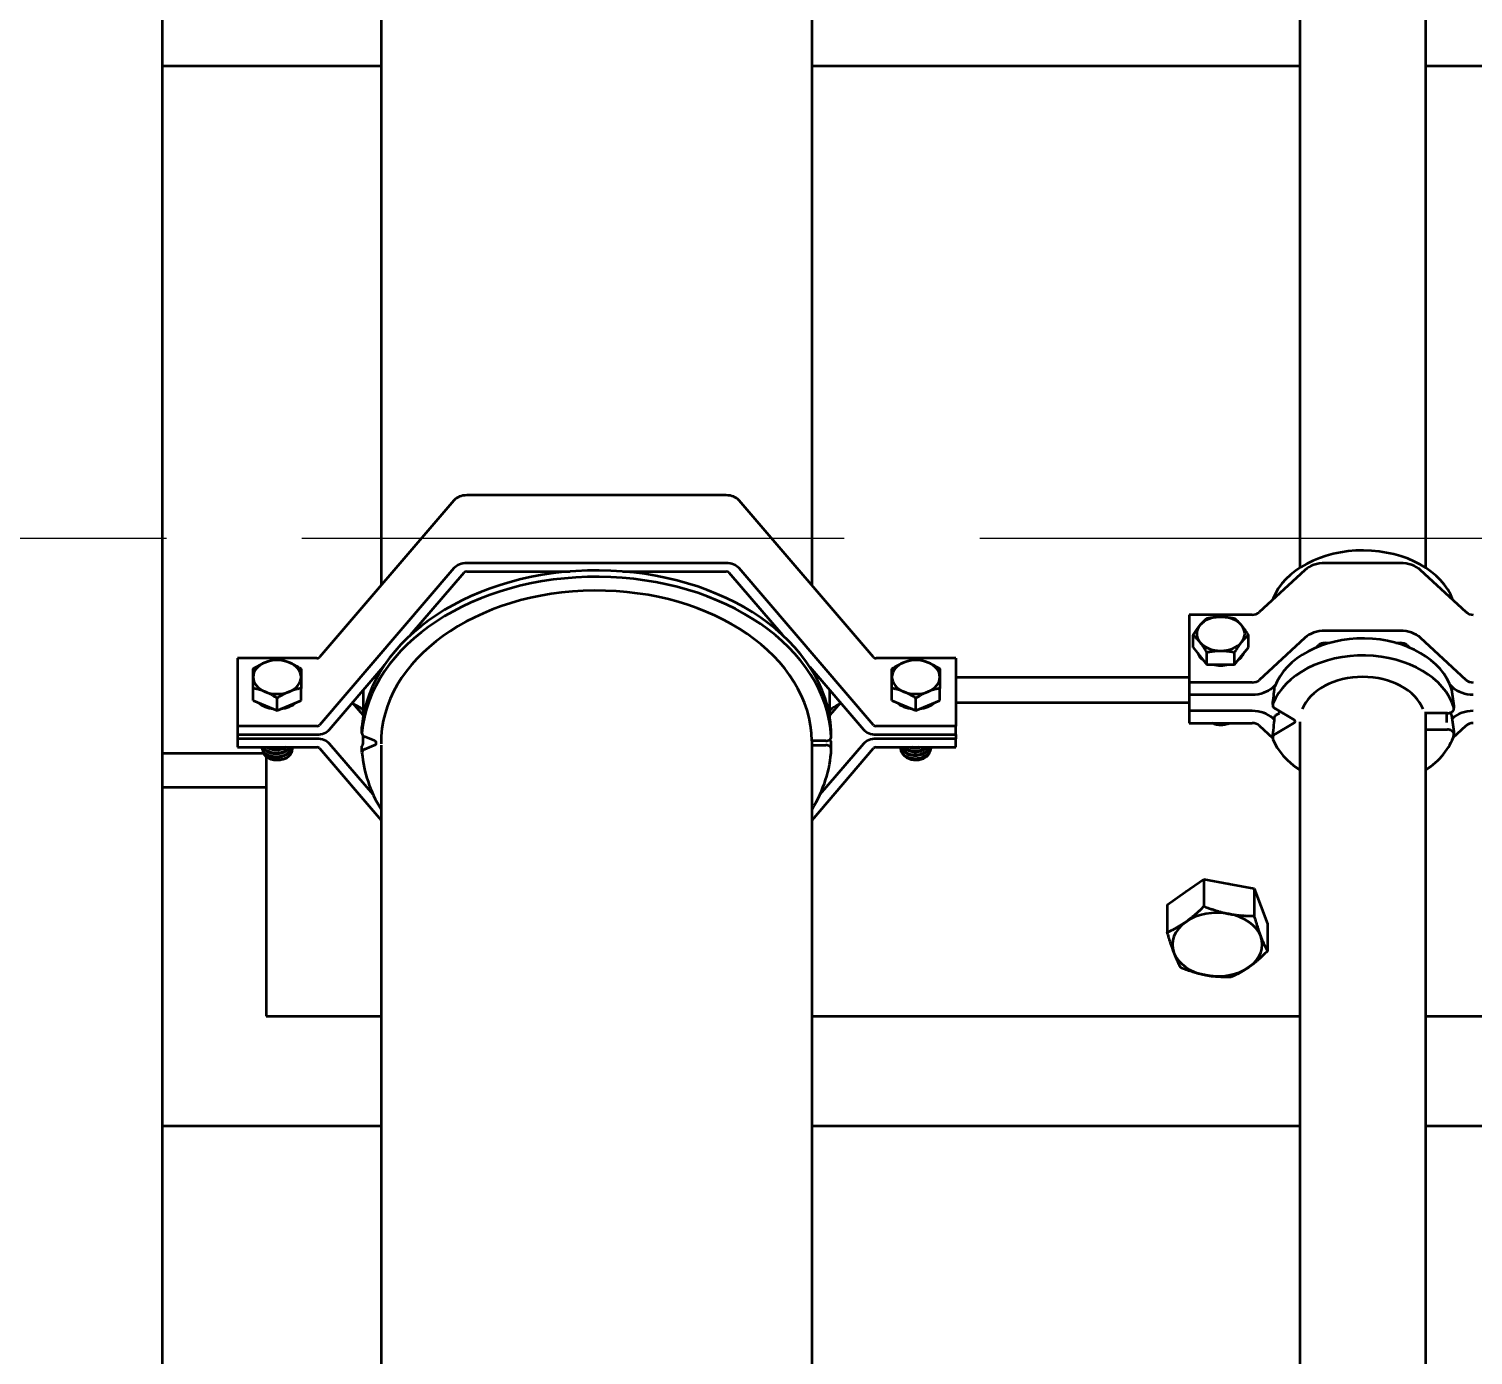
# Model space of a CAD drawing. Header units: inches. Extents: x 11 to 1621, y 11 to 1332.
# Drawn here: x 746.83 to 761.91, y 385.73 to 399.58 of the extents above; entities that cross this region are included whole.
import ezdxf

# ---------------------------------------------------------------- set-up
doc = ezdxf.new("R2010")
doc.units = ezdxf.units.IN
doc.header["$LTSCALE"] = 48
doc.header["$MEASUREMENT"] = 0
doc.linetypes.add('DASHED', pattern=[0.2067, 0.1654, -0.0413])
doc.layers.add('Sketch Geometry (ANSI)', color=7, linetype='Continuous', lineweight=25)
doc.layers.add('Visible (ANSI)', color=7, linetype='Continuous', lineweight=50)

msp = doc.modelspace()

# ---------------------------------------------------------------- linework, layer by layer
at = {"layer": 'Sketch Geometry (ANSI)', "linetype": 'DASHED', "ltscale": 0.713284}
msp.add_line((804.877429, 394.255235), (620.877429, 394.255235), dxfattribs=at)
at = {"layer": 'Visible (ANSI)'}
for p, q in [((748.222429, 379.33346), (748.222429, 411.451101)), ((750.502429, 407.32702), (750.502429, 393.76679)), ((755.002429, 393.76679), (755.002429, 400.379166)), ((760.094929, 400.302394), (760.094929, 393.951052)), ((761.409929, 393.951052), (761.409929, 400.135459)), ((750.502429, 399.186267), (748.222429, 399.186267)), ((760.094929, 399.186267), (755.002429, 399.186267)), ((764.029899, 399.186267), (761.409929, 399.186267)), ((751.264335, 394.654675), (749.859028, 393.017004)), ((754.106942, 394.707846), (751.397917, 394.707846)), ((755.64583, 393.017004), (754.240524, 394.654675)), ((751.264335, 393.947568), (749.859028, 392.309897)), ((750.811948, 393.249992), (751.3712, 393.901716)), ((754.106942, 394.000739), (751.397917, 394.000739)), ((751.397917, 393.912351), (752.475995, 393.912351)), ((753.028864, 393.912351), (754.106942, 393.912351)), ((754.133658, 393.901716), (754.692911, 393.249992)), ((755.64583, 392.309897), (754.240524, 393.947568)), ((760.147526, 393.926383), (759.670806, 393.486618)), ((761.144235, 394.000739), (760.360623, 394.000739)), ((761.834053, 393.486618), (761.357333, 393.926383)), ((758.939929, 393.461833), (758.939929, 392.754726)), ((759.599773, 393.461833), (758.939929, 393.461833)), ((761.144235, 393.293632), (760.360623, 393.293632)), ((758.981176, 393.118886), (758.981176, 393.246711)), ((758.981176, 393.118886), (759.053345, 393.030498)), ((759.486358, 393.030498), (759.558526, 393.118886)), ((759.558526, 393.118886), (759.558526, 393.246711)), ((760.147526, 393.219276), (759.670806, 392.779512)), ((760.2619, 393.116731), (760.289591, 393.142275)), ((760.360623, 393.16706), (760.40614, 393.16706)), ((761.098718, 393.16706), (761.144235, 393.16706)), ((761.215268, 393.142275), (761.242959, 393.116731)), ((761.834053, 392.779512), (761.357333, 393.219276)), ((749.002429, 393.00637), (749.002429, 392.299263)), ((749.832312, 393.00637), (749.002429, 393.00637)), ((756.502429, 393.00637), (755.672547, 393.00637)), ((756.502429, 393.00637), (756.502429, 392.299263)), ((759.053345, 393.030498), (759.125514, 392.94211)), ((759.125514, 392.94211), (759.125514, 393.069934)), ((759.414189, 392.94211), (759.414189, 393.069934)), ((759.414189, 392.94211), (759.486358, 393.030498)), ((749.965894, 392.264046), (750.525147, 392.91577)), ((754.979712, 392.91577), (755.538965, 392.264046)), ((759.125514, 392.94211), (759.269851, 392.94211)), ((759.269851, 392.94211), (759.414189, 392.94211)), ((749.16737, 392.564897), (749.16737, 392.692739)), ((749.66737, 392.564897), (749.66737, 392.692739)), ((750.317202, 392.673442), (750.317202, 392.397931)), ((755.189393, 392.38756), (755.189393, 392.671418)), ((755.837488, 392.564897), (755.837488, 392.692739)), ((756.337488, 392.564897), (756.337488, 392.692739)), ((758.939929, 392.807496), (756.502429, 392.807496)), ((759.599773, 392.754726), (758.939929, 392.754726)), ((758.939929, 392.754726), (758.939929, 392.628154)), ((759.812871, 392.70251), (759.840562, 392.728054)), ((761.664297, 392.728054), (761.691987, 392.70251)), ((749.16737, 392.564897), (749.29237, 392.513866)), ((749.29237, 392.513866), (749.41737, 392.462835)), ((749.41737, 392.462835), (749.41737, 392.590677)), ((749.41737, 392.462835), (749.54237, 392.513866)), ((749.54237, 392.513866), (749.66737, 392.564897)), ((750.317202, 392.41122), (750.204694, 392.542331)), ((755.300164, 392.542331), (755.189393, 392.413244)), ((755.837488, 392.564897), (755.962488, 392.513866)), ((755.962488, 392.513866), (756.087488, 392.462835)), ((756.087488, 392.462835), (756.087488, 392.590677)), ((756.087488, 392.462835), (756.212488, 392.513866)), ((756.212488, 392.513866), (756.337488, 392.564897)), ((758.939929, 392.542331), (756.502429, 392.542331)), ((758.939929, 392.628154), (759.599773, 392.628154)), ((758.939929, 392.628154), (758.939929, 392.456508)), ((758.939929, 392.456508), (758.939929, 392.329936)), ((759.599773, 392.456508), (758.939929, 392.456508)), ((759.830801, 392.365612), (759.812871, 392.382152)), ((760.035463, 392.364127), (759.836876, 392.481955)), ((759.857189, 392.420305), (759.882052, 392.435057)), ((759.882052, 392.435057), (759.882052, 392.455151)), ((761.637104, 392.4337), (761.397754, 392.4337)), ((761.409929, 382.622457), (761.409929, 392.4337)), ((761.627553, 392.4337), (761.627553, 392.33752)), ((761.691987, 392.382152), (761.68517, 392.375864)), ((749.832312, 392.299263), (749.002429, 392.299263)), ((749.002429, 392.299263), (749.002429, 392.210875)), ((750.303561, 392.223406), (750.303561, 392.289697)), ((755.203878, 392.185832), (755.203878, 392.252123)), ((756.502429, 392.299263), (755.672547, 392.299263)), ((756.502429, 392.210875), (756.502429, 392.299263)), ((758.939929, 392.329936), (759.599773, 392.329936)), ((759.670806, 392.305151), (759.81247, 392.174469)), ((759.836876, 392.213798), (760.035463, 392.331627)), ((760.094929, 392.344578), (760.094929, 382.622457)), ((761.409929, 392.262054), (761.637104, 392.262054)), ((761.694847, 392.176736), (761.834053, 392.305151)), ((749.002429, 392.210875), (749.832312, 392.210875)), ((749.002429, 392.210875), (749.002429, 392.166681)), ((749.002429, 392.166681), (749.002429, 392.078292)), ((749.832312, 392.166681), (749.002429, 392.166681)), ((749.002429, 392.078292), (749.832312, 392.078292)), ((749.26112, 392.078292), (749.26112, 392.073382)), ((749.859028, 392.067658), (750.502429, 391.317872)), ((750.420768, 391.583423), (749.965894, 392.11351)), ((750.303561, 392.021567), (750.303561, 392.087858)), ((750.317202, 392.114366), (750.317202, 392.196898)), ((750.432429, 392.146981), (750.332728, 392.187684)), ((750.332728, 392.057289), (750.432429, 392.097992)), ((750.502429, 392.101354), (750.502429, 353.849714)), ((755.145545, 392.144584), (755.002212, 392.144584)), ((755.002429, 350.061185), (755.002429, 392.144584)), ((755.002429, 392.100389), (755.145545, 392.100389)), ((755.002429, 391.317872), (755.64583, 392.067658)), ((755.538965, 392.11351), (755.08409, 391.583423)), ((755.189393, 392.158628), (755.189393, 392.152637)), ((755.203878, 392.059142), (755.203878, 392.125433)), ((755.672547, 392.210875), (756.502429, 392.210875)), ((756.502429, 392.166681), (755.672547, 392.166681)), ((755.672547, 392.078292), (756.502429, 392.078292)), ((756.243738, 392.078292), (756.243738, 392.073382)), ((756.502429, 392.210875), (756.502429, 392.166681)), ((756.502429, 392.078292), (756.502429, 392.166681)), ((749.278672, 392.012001), (748.222429, 392.012001)), ((749.302939, 391.979669), (749.302939, 389.271962)), ((749.57362, 392.058651), (749.57362, 392.05374)), ((755.931238, 392.058651), (755.931238, 392.05374)), ((749.302939, 391.658448), (748.222429, 391.658448)), ((758.71169, 390.431731), (758.903158, 390.56712)), ((758.903158, 390.56712), (759.094626, 390.702508)), ((759.094626, 390.702508), (759.094626, 390.418173)), ((759.094626, 390.702508), (759.356177, 390.652953)), ((759.356177, 390.652953), (759.617728, 390.603397)), ((759.617728, 390.603397), (759.617728, 390.319062)), ((759.617728, 390.603397), (759.68781, 390.418453)), ((758.71169, 390.431731), (758.71169, 390.147396)), ((759.68781, 390.418453), (759.757893, 390.233508)), ((759.757893, 390.233508), (759.757893, 389.949173)), ((749.302939, 389.271962), (750.502429, 389.271962)), ((755.002429, 389.271962), (760.094929, 389.271962)), ((761.409929, 389.271962), (766.564929, 389.271962)), ((750.502429, 388.122914), (748.222429, 388.122914)), ((760.094929, 388.122914), (755.002429, 388.122914)), ((766.564929, 388.122914), (761.409929, 388.122914))]:
    msp.add_line(p, q, dxfattribs=at)
for centre, major_axis, ratio, start_param, end_param in [((751.397917, 394.59736), (-0.15625, 0), 0.707106781, 4.71238898, 5.737797121), ((754.106942, 394.59736), (-0.15625, 0), 0.707106781, 3.68698084, 4.71238898), ((760.752429, 393.443892), (-0.973, 0), 0.707106781, 3.392977933, 6.012460127), ((752.752429, 392.188778), (-2.453125, 0), 0.707106781, 3.179008952, 6.22355316), ((751.397917, 393.890253), (-0.15625, 0), 0.707106781, 4.71238898, 5.737797121), ((751.397917, 393.890253), (0.03125, 0), 0.707106781, 1.570796327, 2.596204467), ((754.106942, 393.890253), (-0.15625, 0), 0.707106781, 3.68698084, 4.71238898), ((754.106942, 393.890253), (0.03125, 0), 0.707106781, 0.545388186, 1.570796327), ((760.360623, 393.810881), (-0.2685, 0), 0.707106781, 4.71238898, 5.629190359), ((761.144235, 393.810881), (-0.2685, 0), 0.707106781, 3.795587602, 4.71238898), ((752.752429, 392.122487), (-2.453125, 0), 0.707106781, 3.179008952, 6.22355316), ((752.752429, 392.122487), (-2.25, 0), 0.707106781, 3.155481989, 6.289824719), ((759.880598, 393.614816), (-0.068204, 0.000436), 0.70651946, 6.017507225, 6.24064094), ((759.269851, 393.2625), (0.25, 0), 0.707106781, 1.570796327, 2.617993878), ((759.269851, 393.2625), (0.25, 0), 0.707106781, 0.523598776, 1.570796327), ((759.599773, 393.525119), (-0.0895, 0), 0.707106781, 1.570796327, 2.487597705), ((761.905085, 393.525119), (-0.0895, 0), 0.707106781, 0.653994949, 1.570796327), ((759.269851, 393.2625), (-0.25, 0), 0.707106781, 5.759586532, 6.806784083), ((759.269851, 393.2625), (0.25, 0), 0.707106781, 5.759586532, 6.806784083), ((760.360623, 393.103774), (-0.2685, 0), 0.707106781, 4.71238898, 5.629190359), ((761.144235, 393.103774), (-0.2685, 0), 0.707106781, 3.795587602, 4.71238898), ((759.269851, 393.2625), (0.25, 0), 0.707106781, 3.665191429, 4.71238898), ((759.269851, 393.2625), (-0.25, 0), 0.707106781, 1.570796327, 2.617993878), ((760.752429, 392.542331), (-0.948941, 0), 0.707106781, 3.358213182, 6.024932283), ((760.360623, 393.103774), (0.0895, 0), 0.707106781, 1.570796327, 2.487597705), ((761.144235, 393.103774), (0.0895, 0), 0.707106781, 0.653994949, 1.570796327), ((749.41737, 392.81059), (0.25, 0), 0.707106781, 1.047197551, 2.094395102), ((749.832312, 393.028467), (-0.03125, 0), 0.707106781, 1.570796327, 2.596204467), ((755.672547, 393.028467), (-0.03125, 0), 0.707106781, 0.545388186, 1.570796327), ((756.087488, 392.81059), (0.25, 0), 0.707106781, 1.047197551, 2.094395102), ((759.269851, 393.10828), (-0.25, 0), 0.707106781, 0.278033258, 0.769164293), ((759.269851, 393.10828), (0.25, 0), 0.707106781, 5.514021014, 6.005152049), ((760.752429, 392.347877), (-0.973, 0), 0.707106781, 3.352367805, 6.012460127), ((749.41737, 392.81059), (-0.25, 0), 0.707106781, 5.235987756, 6.283185307), ((749.41737, 392.81059), (0.25, 0), 0.707106781, 0, 1.047197551), ((756.087488, 392.81059), (-0.25, 0), 0.707106781, 5.235987756, 6.283185307), ((756.087488, 392.81059), (0.25, 0), 0.707106781, 0, 1.047197551), ((759.269851, 393.10828), (-0.25, 0), 0.707106781, 1.222630306, 1.918962348), ((749.41737, 392.81059), (-0.25, 0), 0.707106781, 0, 1.047197551), ((749.41737, 392.81059), (0.25, 0), 0.707106781, 5.235987756, 6.283185307), ((756.087488, 392.81059), (-0.25, 0), 0.707106781, 0, 1.047197551), ((756.087488, 392.81059), (0.25, 0), 0.707106781, 5.235987756, 6.283185307), ((759.599773, 392.818012), (-0.0895, 0), 0.707106781, 1.570796327, 2.487597705), ((759.599773, 392.818012), (0.2685, 0), 0.707106781, 4.71238898, 5.629190359), ((759.900911, 392.701202), (-0.068206, 0.000441), 0.706512309, 6.030000035, 6.209027247), ((760.752429, 392.347877), (-0.65625, 0), 0.707106781, 3.417634019, 6.007143942), ((761.612484, 392.676252), (0.068292, 0), 0.704286433, 0.088989367, 0.21578325), ((761.905085, 392.818012), (0.2685, 0), 0.707106781, 3.795587602, 4.71238898), ((761.905085, 392.818012), (-0.0895, 0), 0.707106781, 0.653994949, 1.570796327), ((749.41737, 392.652817), (-0.25, 0), 0.707106781, 0.672772258, 1.421622844), ((749.41737, 392.81059), (-0.25, 0), 0.707106781, 1.047197551, 2.094395102), ((749.41737, 392.652817), (-0.25, 0), 0.707106781, 1.71996981, 2.468820395), ((750.106678, 392.365554), (-0.25, 0), 0.707106781, 3.711231263, 4.234274114), ((755.398181, 392.365554), (-0.25, 0), 0.707106781, 5.190503847, 5.70079256), ((756.087488, 392.652817), (-0.25, 0), 0.707106781, 0.672772258, 1.421622844), ((756.087488, 392.81059), (-0.25, 0), 0.707106781, 1.047197551, 2.094395102), ((756.087488, 392.652817), (-0.25, 0), 0.707106781, 1.71996981, 2.468820395), ((759.599773, 392.26665), (-0.2685, 0), 0.707106781, 3.795587602, 4.71238898), ((760.016179, 392.347877), (0.03, 0), 0.707106781, 5.410520681, 7.155849933), ((761.612484, 392.408411), (0.068292, 0), 0.704286433, 0.088989133, 0.668906984), ((761.905085, 392.26665), (-0.2685, 0), 0.707106781, 4.71238898, 5.629190359), ((749.832312, 392.32136), (-0.03125, 0), 0.707106781, 1.570796327, 2.596204467), ((749.832312, 392.32136), (0.15625, 0), 0.707106781, 4.71238898, 5.737797121), ((750.361894, 392.223406), (-0.058333, 0), 0.707106781, 6.22355316, 7.330382858), ((750.361894, 392.289697), (-0.058333, 0), 0.707106781, 6.22355316, 6.283185307), ((755.145545, 392.252123), (0.058333, 0), 0.707106781, 0, 0.037416298), ((755.672547, 392.32136), (0.15625, 0), 0.707106781, 3.68698084, 4.71238898), ((755.672547, 392.32136), (-0.03125, 0), 0.707106781, 0.545388186, 1.570796327), ((759.269851, 392.419125), (-0.15625, 0), 0.707106781, 2.083023982, 2.202124271), ((759.599773, 392.26665), (0.0895, 0), 0.707106781, 0.653994949, 1.570796327), ((759.880598, 392.176954), (-0.068204, -0.000436), 0.70651946, 5.403742116, 6.548863389), ((761.905085, 392.26665), (0.0895, 0), 0.707106781, 1.570796327, 2.487597705), ((749.832312, 392.056195), (-0.15625, 0), 0.707106781, 3.68698084, 4.71238898), ((749.832312, 392.056195), (0.03125, 0), 0.707106781, 0.545388186, 1.570796327), ((750.361894, 392.087858), (-0.058333, 0), 0.707106781, 5.585224403, 6.283185307), ((750.412429, 392.122487), (0.04, 0), 0.707106781, 5.235987756, 7.330382858), ((755.145545, 392.185832), (0.058333, 0), 0.707106781, 4.71238898, 6.320601605), ((755.145545, 392.059142), (0.058333, 0), 0.707106781, 6.245769009, 7.853981634), ((755.145545, 392.125433), (0.058333, 0), 0.707106781, 0, 0.720176753), ((755.672547, 392.056195), (-0.15625, 0), 0.707106781, 4.71238898, 5.737797121), ((755.672547, 392.056195), (0.03125, 0), 0.707106781, 1.570796327, 2.596204467), ((760.752429, 392.347877), (-0.973, 0), 0.707106781, 0.270725181, 0.828821263), ((760.752429, 392.347877), (0.973, 0), 0.707106781, 5.454364044, 6.072410155), ((749.41737, 392.052052), (0.15625, 0), 0.707106781, 5.224963533, 6.010361696), ((750.361894, 392.021567), (-0.058333, 0), 0.707106781, 5.235987756, 6.342817454), ((752.752429, 392.122487), (-2.453125, 0), 0.707106781, 0.059632147, 0.409807716), ((752.752429, 392.122487), (2.453125, 0), 0.707106781, 5.873377592, 6.245769009), ((759.234791, 390.332622), (0.469, 0), 0.707106781, 2.352748973, 2.359640007), ((759.234791, 390.332622), (0.469, 0), 0.707106781, 1.304969918, 1.31302396), ((759.234791, 390.332622), (0.469, 0), 0.707106781, 0.259714849, 0.263883926), ((759.234791, 390.018664), (-0.469, 0), 0.707106781, 5.497787144, 6.544984695), ((759.234791, 390.018664), (-0.469, 0), 0.707106781, 4.450589593, 5.497787144), ((759.234791, 390.018664), (0.469, 0), 0.707106781, 0.261799388, 1.308996939), ((759.234791, 390.018664), (0.469, 0), 0.707106781, 5.497787144, 6.544984695), ((759.234791, 390.018664), (-0.469, 0), 0.707106781, 0.261799388, 1.308996939), ((759.234791, 390.018664), (0.469, 0), 0.707106781, 4.450589593, 5.497787144)]:
    msp.add_ellipse(centre, major_axis=major_axis, ratio=ratio, start_param=start_param, end_param=end_param, dxfattribs=at)
for points, weights in [([(759.053345, 393.350888), (759.086839, 393.391909), (759.125514, 393.423487)], [1.83994099139, 1.83994099139, 1.70783917172]), ([(759.125514, 393.423487), (759.202864, 393.439276), (759.269851, 393.439276)], [1.70783917172, 1.83994099139, 1.83994099139]), ([(759.269851, 393.439276), (759.336839, 393.439276), (759.414189, 393.423487)], [1.83994099139, 1.83994099139, 1.70783917172]), ([(759.414189, 393.423487), (759.452864, 393.391909), (759.486358, 393.350888)], [1.70783917172, 1.83994099139, 1.83994099139]), ([(758.981176, 393.246711), (759.019851, 393.309867), (759.053345, 393.350888)], [1.70783917172, 1.83994099139, 1.83994099139]), ([(759.486358, 393.350888), (759.519851, 393.309867), (759.558526, 393.246711)], [1.83994099139, 1.83994099139, 1.70783917172]), ([(759.053345, 393.174111), (759.019851, 393.215133), (758.981176, 393.246711)], [1.83994099139, 1.83994099139, 1.70783917172]), ([(759.125514, 393.069934), (759.086839, 393.13309), (759.053345, 393.174111)], [1.70783917172, 1.83994099139, 1.83994099139]), ([(759.486358, 393.174111), (759.452864, 393.13309), (759.414189, 393.069934)], [1.83994099139, 1.83994099139, 1.70783917172]), ([(759.558526, 393.246711), (759.519851, 393.215133), (759.486358, 393.174111)], [1.70783917172, 1.83994099139, 1.83994099139]), ([(749.29237, 392.963683), (749.350383, 392.987367), (749.41737, 392.998925)], [1.84002759393, 1.84002759393, 1.70791955648]), ([(749.41737, 392.998925), (749.484358, 392.987367), (749.54237, 392.963683)], [1.70791955648, 1.84002759393, 1.84002759393]), ([(755.962488, 392.963683), (756.020501, 392.987367), (756.087488, 392.998925)], [1.84002759393, 1.84002759393, 1.70791955648]), ([(756.087488, 392.998925), (756.154475, 392.987367), (756.212488, 392.963683)], [1.70791955648, 1.84002759393, 1.84002759393]), ([(759.125514, 393.069934), (759.202864, 393.085723), (759.269851, 393.085723)], [1.70783917172, 1.83994099139, 1.83994099139]), ([(759.269851, 393.085723), (759.336839, 393.085723), (759.414189, 393.069934)], [1.83994099139, 1.83994099139, 1.70783917172]), ([(749.16737, 392.896863), (749.234358, 392.939999), (749.29237, 392.963683)], [1.70791955648, 1.84002759393, 1.84002759393]), ([(749.16737, 392.81059), (749.16737, 392.857957), (749.16737, 392.896863)], [1.84002759393, 1.84002759393, 1.70791955648]), ([(749.54237, 392.963683), (749.600383, 392.939999), (749.66737, 392.896863)], [1.84002759393, 1.84002759393, 1.70791955648]), ([(749.66737, 392.896863), (749.66737, 392.857957), (749.66737, 392.81059)], [1.70791955648, 1.84002759393, 1.84002759393]), ([(755.837488, 392.896863), (755.904475, 392.939999), (755.962488, 392.963683)], [1.70791955648, 1.84002759393, 1.84002759393]), ([(755.837488, 392.81059), (755.837488, 392.857957), (755.837488, 392.896863)], [1.84002759393, 1.84002759393, 1.70791955648]), ([(756.212488, 392.963683), (756.270501, 392.939999), (756.337488, 392.896863)], [1.84002759393, 1.84002759393, 1.70791955648]), ([(756.337488, 392.896863), (756.337488, 392.857957), (756.337488, 392.81059)], [1.70791955648, 1.84002759393, 1.84002759393]), ([(749.16737, 392.692739), (749.16737, 392.763223), (749.16737, 392.81059)], [1.70791955648, 1.84002759393, 1.84002759393]), ([(749.29237, 392.657497), (749.234358, 392.68118), (749.16737, 392.692739)], [1.84002759393, 1.84002759393, 1.70791955648]), ([(749.66737, 392.692739), (749.600383, 392.68118), (749.54237, 392.657497)], [1.70791955648, 1.84002759393, 1.84002759393]), ([(749.66737, 392.81059), (749.66737, 392.763223), (749.66737, 392.692739)], [1.84002759393, 1.84002759393, 1.70791955648]), ([(755.837488, 392.692739), (755.837488, 392.763223), (755.837488, 392.81059)], [1.70791955648, 1.84002759393, 1.84002759393]), ([(755.962488, 392.657497), (755.904475, 392.68118), (755.837488, 392.692739)], [1.84002759393, 1.84002759393, 1.70791955648]), ([(756.337488, 392.692739), (756.270501, 392.68118), (756.212488, 392.657497)], [1.70791955648, 1.84002759393, 1.84002759393]), ([(756.337488, 392.81059), (756.337488, 392.763223), (756.337488, 392.692739)], [1.84002759393, 1.84002759393, 1.70791955648]), ([(749.41737, 392.590677), (749.350383, 392.633813), (749.29237, 392.657497)], [1.70791955648, 1.84002759393, 1.84002759393]), ([(749.54237, 392.657497), (749.484358, 392.633813), (749.41737, 392.590677)], [1.84002759393, 1.84002759393, 1.70791955648]), ([(756.087488, 392.590677), (756.020501, 392.633813), (755.962488, 392.657497)], [1.70791955648, 1.84002759393, 1.84002759393]), ([(756.212488, 392.657497), (756.154475, 392.633813), (756.087488, 392.590677)], [1.84002759393, 1.84002759393, 1.70791955648]), ([(759.346433, 392.32282), (759.353829, 392.326106), (759.360732, 392.329936)], [0.96538379173, 0.968531190408, 0.974554908822]), ([(758.903158, 390.253164), (758.992019, 390.315998), (759.094626, 390.418173)], [1, 1.0379548493, 1]), ([(759.094626, 390.418173), (759.234791, 390.361996), (759.356177, 390.338997)], [1, 1.0379548493, 1]), ([(758.71169, 390.147396), (758.814297, 390.19033), (758.903158, 390.253164)], [1, 1.0379548493, 1]), ([(759.356177, 390.338997), (759.477563, 390.315998), (759.617728, 390.319062)], [1, 1.0379548493, 1]), ([(759.617728, 390.319062), (759.655285, 390.19033), (759.68781, 390.104497)], [1, 1.0379548493, 1]), ([(758.781772, 389.932831), (758.749247, 390.018664), (758.71169, 390.147396)], [1, 1.0379548493, 1]), ([(759.68781, 390.104497), (759.720336, 390.018664), (759.757893, 389.949173)], [1, 1.0379548493, 1]), ([(758.851854, 389.777507), (758.814297, 389.846998), (758.781772, 389.932831)], [1, 1.0379548493, 1]), ([(759.757893, 389.949173), (759.655285, 389.846998), (759.566424, 389.784164)], [1, 1.0379548493, 1]), ([(759.113405, 389.698331), (758.992019, 389.72133), (758.851854, 389.777507)], [1, 1.0379548493, 1]), ([(759.374956, 389.678396), (759.234791, 389.675332), (759.113405, 389.698331)], [1, 1.0379548493, 1]), ([(759.566424, 389.784164), (759.477563, 389.72133), (759.374956, 389.678396)], [1, 1.0379548493, 1])]:
    msp.add_rational_spline(points, weights, degree=2, dxfattribs=at)
for points in [[(759.812603, 392.522784), (759.819355, 392.583606), (759.826125, 392.644416), (759.832916, 392.705212)], [(761.680506, 392.680526), (761.688718, 392.615707), (761.696924, 392.550887), (761.705126, 392.486067)], [(759.812557, 392.180069), (759.819309, 392.248899), (759.826079, 392.31774), (759.83287, 392.386591)], [(761.680506, 392.412685), (761.688718, 392.347866), (761.696924, 392.283046), (761.705126, 392.218225)]]:
    msp.add_open_spline(points, degree=3, dxfattribs=at)
for points, knots in [([(759.814869, 392.531873), (759.813164, 392.527531), (759.812334, 392.523041), (759.812464, 392.513831), (759.813506, 392.509159), (759.817467, 392.500167), (759.82037, 392.495896), (759.827675, 392.488239), (759.831977, 392.484862), (759.836876, 392.481955)], [0, 0, 0, 0, 0.0485597748, 0.0485597748, 0.0992538781, 0.0992538781, 0.1500459517, 0.1500459517, 0.1987749069, 0.1987749069, 0.1987749069, 0.1987749069]), ([(759.83287, 392.386591), (759.833248, 392.390423), (759.834273, 392.394213), (759.837923, 392.40232), (759.84082, 392.406533), (759.848077, 392.414091), (759.85234, 392.417428), (759.857189, 392.420305)], [0.0567252299, 0.0567252299, 0.0567252299, 0.0567252299, 0.0981873688, 0.0981873688, 0.1484038459, 0.1484038459, 0.1966246634, 0.1966246634, 0.1966246634, 0.1966246634]), ([(761.637104, 392.4337), (761.642609, 392.4337), (761.648095, 392.434169), (761.659257, 392.436106), (761.664861, 392.43765), (761.677783, 392.442674), (761.684576, 392.446673), (761.695642, 392.456267), (761.699813, 392.461772), (761.704159, 392.471746), (761.705158, 392.475955), (761.705542, 392.484103), (761.705051, 392.488005), (761.703896, 392.491822)], [0, 0, 0, 0, 0.0419518751, 0.0419518751, 0.0875791422, 0.0875791422, 0.1543181473, 0.1543181473, 0.2210106415, 0.2210106415, 0.2668060272, 0.2668060272, 0.3088762281, 0.3088762281, 0.3088762281, 0.3088762281]), ([(759.346433, 392.32282), (759.332336, 392.317275), (759.31721, 392.313278), (759.285522, 392.308594), (759.26895, 392.308023), (759.243015, 392.310097), (759.233479, 392.311531), (759.208097, 392.317225), (759.193067, 392.322751), (759.179787, 392.329936)], [0.000001, 0.000001, 0.000001, 0.000001, 0.1209164535, 0.1209164535, 0.2451767114, 0.2451767114, 0.3194361692, 0.3194361692, 0.4492290481, 0.4492290481, 0.4492290481, 0.4492290481]), ([(761.703896, 392.203932), (761.705048, 392.20774), (761.70554, 392.211633), (761.705163, 392.219762), (761.704172, 392.223961), (761.699847, 392.233928), (761.695686, 392.239436), (761.684637, 392.24904), (761.67785, 392.253045), (761.664924, 392.258085), (761.659308, 392.259637), (761.648121, 392.261583), (761.642622, 392.262054), (761.637104, 392.262054)], [0, 0, 0, 0, 0.0419677762, 0.0419677762, 0.0876461277, 0.0876461277, 0.1543210208, 0.1543210208, 0.2210582548, 0.2210582548, 0.266791394, 0.266791394, 0.3088355672, 0.3088355672, 0.3088355672, 0.3088355672]), ([(749.571388, 392.078292), (749.569377, 392.069493), (749.566019, 392.06085), (749.55355, 392.038607), (749.542234, 392.025871), (749.513279, 392.003774), (749.495702, 391.994655), (749.457715, 391.982024), (749.437796, 391.978432), (749.396783, 391.976817), (749.376086, 391.978903), (749.338273, 391.98846), (749.321407, 391.995635), (749.292339, 392.014535), (749.280633, 392.026105), (749.265119, 392.05127), (749.261178, 392.064536), (749.261121, 392.078097), (749.26112, 392.078194), (749.26112, 392.078292)], [34.798869986, 34.798869986, 34.798869986, 34.798869986, 34.890825113, 34.890825113, 35.044943783, 35.044943783, 35.205038677, 35.205038677, 35.359052563, 35.359052563, 35.519015015, 35.519015015, 35.672925153, 35.672925153, 35.832754469, 35.832754469, 35.986561965, 35.986561965, 35.987680629, 35.987680629, 35.987680629, 35.987680629]), ([(749.26112, 392.073384), (749.26112, 392.066224), (749.262222, 392.059067), (749.26862, 392.038671), (749.276738, 392.026036), (749.299644, 392.003935), (749.314076, 391.99459), (749.347893, 391.980315), (749.367044, 391.975586), (749.406913, 391.971669), (749.427219, 391.972381), (749.467102, 391.979457), (749.486269, 391.985827), (749.520194, 392.003283), (749.534704, 392.014085), (749.557721, 392.039383), (749.565896, 392.053664), (749.571086, 392.071851), (749.571818, 392.075065), (749.572368, 392.078289)], [1.360459956, 1.360459956, 1.360459956, 1.360459956, 1.442532883, 1.442532883, 1.599119833, 1.599119833, 1.752469373, 1.752469373, 1.908934312, 1.908934312, 2.062399824, 2.062399824, 2.218744082, 2.218744082, 2.372336453, 2.372336453, 2.528561713, 2.528561713, 2.561872289, 2.561872289, 2.561872289, 2.561872289]), ([(749.269877, 392.078292), (749.273308, 392.071781), (749.277717, 392.065515), (749.293402, 392.048101), (749.307039, 392.038079), (749.339477, 392.022372), (749.357999, 392.016862), (749.397339, 392.011219), (749.417769, 392.011069), (749.458076, 392.016455), (749.47756, 392.021965), (749.51283, 392.037954), (749.528293, 392.048222), (749.546545, 392.06601), (749.551638, 392.072012), (749.555977, 392.078292)], [3.9985229154, 3.9985229154, 3.9985229154, 3.9985229154, 4.078190174, 4.078190174, 4.2327367152, 4.2327367152, 4.3883057656, 4.3883057656, 4.5430374527, 4.5430374527, 4.6985106147, 4.6985106147, 4.8534329471, 4.8534329471, 4.9254902776, 4.9254902776, 4.9254902776, 4.9254902776]), ([(749.552387, 392.078292), (749.545607, 392.069514), (749.537338, 392.061385), (749.512971, 392.042875), (749.495357, 392.033783), (749.457328, 392.021219), (749.437403, 392.017665), (749.396384, 392.016122), (749.375686, 392.018247), (749.33791, 392.027876), (749.32108, 392.035082), (749.292153, 392.053992), (749.28053, 392.065524), (749.272678, 392.078292)], [32.4212467424, 32.4212467424, 32.4212467424, 32.4212467424, 32.5250520081, 32.5250520081, 32.6856178895, 32.6856178895, 32.840095851, 32.840095851, 33.0007834449, 33.0007834449, 33.1553782598, 33.1553782598, 33.315388023, 33.315388023, 33.315388023, 33.315388023]), ([(749.307567, 392.078287), (749.310607, 392.07633), (749.313774, 392.074459), (749.332617, 392.064265), (749.350562, 392.058121), (749.389393, 392.051031), (749.409926, 392.050165), (749.450534, 392.054147), (749.470223, 392.058941), (749.496866, 392.069762), (749.504998, 392.073778), (749.512592, 392.078282)], [6.6855677936, 6.6855677936, 6.6855677936, 6.6855677936, 6.7183049377, 6.7183049377, 6.8732609874, 6.8732609874, 7.0296091196, 7.0296091196, 7.1845161616, 7.1845161616, 7.2580373016, 7.2580373016, 7.2580373016, 7.2580373016]), ([(749.503735, 392.078292), (749.494869, 392.073705), (749.485403, 392.069751), (749.456813, 392.060387), (749.436881, 392.056884), (749.395876, 392.055435), (749.375199, 392.057606), (749.341364, 392.066317), (749.327813, 392.071631), (749.31578, 392.078293)], [30.0912087339, 30.0912087339, 30.0912087339, 30.0912087339, 30.1728463331, 30.1728463331, 30.3263965748, 30.3263965748, 30.4861147196, 30.4861147196, 30.6075517163, 30.6075517163, 30.6075517163, 30.6075517163]), ([(749.571914, 392.075837), (749.57301, 392.07034), (749.573582, 392.064788), (749.573721, 392.043667), (749.569639, 392.02819), (749.554911, 392.001616), (749.545573, 391.990408), (749.522516, 391.970786), (749.509008, 391.96244), (749.493999, 391.955766)], [37.1818212774, 37.1818212774, 37.1818212774, 37.1818212774, 37.2387604522, 37.2387604522, 37.3979116798, 37.3979116798, 37.5306160597, 37.5306160597, 37.6618076497, 37.6618076497, 37.6618076497, 37.6618076497]), ([(756.243738, 392.078292), (756.243738, 392.062838), (756.239608, 392.047471), (756.223805, 392.019142), (756.212516, 392.00639), (756.183614, 391.984262), (756.166067, 391.975127), (756.128116, 391.962447), (756.1082, 391.958828), (756.067196, 391.95716), (756.046502, 391.959218), (756.008663, 391.968719), (755.991772, 391.975871), (755.962653, 391.994726), (755.950917, 392.006274), (755.935324, 392.031409), (755.931339, 392.044672), (755.931196, 392.064091), (755.931913, 392.070012), (755.933372, 392.075836)], [35.987680629, 35.987680629, 35.987680629, 35.987680629, 36.146257401, 36.146257401, 36.299963435, 36.299963435, 36.459524185, 36.459524185, 36.613130016, 36.613130016, 36.772555214, 36.772555214, 36.926062188, 36.926062188, 37.085350901, 37.085350901, 37.238760452, 37.238760452, 37.30660143, 37.30660143, 37.30660143, 37.30660143]), ([(755.931238, 392.053741), (755.931238, 392.045516), (755.93269, 392.037328), (755.940382, 392.016042), (755.949107, 392.003549), (755.973059, 391.981946), (755.987886, 391.972944), (756.022382, 391.959405), (756.041828, 391.955084), (756.081935, 391.952045), (756.102178, 391.953201), (756.141817, 391.961146), (756.160792, 391.967955), (756.193995, 391.986155), (756.208013, 391.99724), (756.229998, 392.023037), (756.237601, 392.037537), (756.24291, 392.059526), (756.243738, 392.066456), (756.243738, 392.073383)], [0.108585125, 0.108585125, 0.108585125, 0.108585125, 0.202488955, 0.202488955, 0.359570827, 0.359570827, 0.512568045, 0.512568045, 0.669525698, 0.669525698, 0.822593996, 0.822593996, 0.979427592, 0.979427592, 1.132578367, 1.132578367, 1.289288305, 1.289288305, 1.360459956, 1.360459956, 1.360459956, 1.360459956]), ([(755.932802, 392.078293), (755.93305, 392.077133), (755.933327, 392.075975), (755.937205, 392.061391), (755.9447, 392.048623), (755.966531, 392.026027), (755.980559, 392.016336), (756.01368, 392.001328), (756.032517, 391.996197), (756.072126, 391.991397), (756.092496, 391.991667), (756.132604, 391.997877), (756.151943, 392.003807), (756.186567, 392.020514), (756.201566, 392.03104), (756.223826, 392.054019), (756.231695, 392.065823), (756.236816, 392.078292)], [2.668871792, 2.668871792, 2.668871792, 2.668871792, 2.682291079, 2.682291079, 2.838399405, 2.838399405, 2.992275399, 2.992275399, 3.148269262, 3.148269262, 3.302300946, 3.302300946, 3.458183231, 3.458183231, 3.612379033, 3.612379033, 3.745423212, 3.745423212, 3.745423212, 3.745423212]), ([(756.234641, 392.078292), (756.233641, 392.076189), (756.23256, 392.074104), (756.223566, 392.058117), (756.21223, 392.045393), (756.183235, 392.02332), (756.165635, 392.014213), (756.127622, 392.001618), (756.1077, 391.998046), (756.066682, 391.996471), (756.045982, 391.998577), (756.008188, 392.008176), (755.991342, 392.015368), (755.962311, 392.034301), (755.950627, 392.045888), (755.938875, 392.06504), (755.93596, 392.071595), (755.934032, 392.078292)], [33.608673366, 33.608673366, 33.608673366, 33.608673366, 33.631592144, 33.631592144, 33.786139065, 33.786139065, 33.94675781, 33.94675781, 34.101196415, 34.101196415, 34.261684993, 34.261684993, 34.416016082, 34.416016082, 34.576373992, 34.576373992, 34.655231721, 34.655231721, 34.655231721, 34.655231721]), ([(755.954027, 392.078291), (755.963532, 392.067988), (755.97571, 392.058894), (756.005916, 392.043372), (756.024135, 392.037522), (756.063211, 392.031108), (756.083697, 392.030576), (756.12417, 392.035212), (756.14377, 392.04034), (756.179612, 392.055672), (756.195496, 392.065708), (756.208637, 392.077879), (756.208858, 392.078085), (756.209078, 392.078292)], [5.3348187681, 5.3348187681, 5.3348187681, 5.3348187681, 5.4745462944, 5.4745462944, 5.6297625328, 5.6297625328, 5.7852821301, 5.7852821301, 5.9404240165, 5.9404240165, 6.0961486652, 6.0961486652, 6.0988292423, 6.0988292423, 6.0988292423, 6.0988292423]), ([(756.203555, 392.078293), (756.201668, 392.076703), (756.199723, 392.075149), (756.182902, 392.062408), (756.165273, 392.053335), (756.127228, 392.040812), (756.1073, 392.037279), (756.066286, 392.035776), (756.045597, 392.03792), (756.007848, 392.047584), (755.991035, 392.054806), (755.970192, 392.068467), (755.964178, 392.073215), (755.95886, 392.078292)], [31.2456296029, 31.2456296029, 31.2456296029, 31.2456296029, 31.2672557504, 31.2672557504, 31.4273362616, 31.4273362616, 31.5813486348, 31.5813486348, 31.7415502592, 31.7415502592, 31.8956787366, 31.8956787366, 31.9678621597, 31.9678621597, 31.9678621597, 31.9678621597]), ([(756.022344, 392.078292), (756.027101, 392.076964), (756.031974, 392.075804), (756.056397, 392.070958), (756.07697, 392.069809), (756.110539, 392.072637), (756.123408, 392.074912), (756.135795, 392.078292)], [8.0791449408, 8.0791449408, 8.0791449408, 8.0791449408, 8.1193034012, 8.1193034012, 8.276481339, 8.276481339, 8.3765128924, 8.3765128924, 8.3765128924, 8.3765128924]), ([(756.11282, 392.078294), (756.104138, 392.076934), (756.095332, 392.076098), (756.072438, 392.07533), (756.05849, 392.076174), (756.045023, 392.078292)], [29.0078895916, 29.0078895916, 29.0078895916, 29.0078895916, 29.075213803, 29.075213803, 29.1823094212, 29.1823094212, 29.1823094212, 29.1823094212]), ([(749.493999, 391.955766), (749.479504, 391.95006), (749.463924, 391.945992), (749.43381, 391.941725), (749.416645, 391.940714), (749.378053, 391.944284), (749.359324, 391.94877), (749.327125, 391.961991), (749.312432, 391.970721), (749.28914, 391.992505), (749.281053, 392.004498), (749.274774, 392.022579), (749.273569, 392.028035), (749.273033, 392.033528)], [0.000001, 0.000001, 0.000001, 0.000001, 0.1243495096, 0.1243495096, 0.2326644484, 0.2326644484, 0.3440580949, 0.3440580949, 0.4459101631, 0.4459101631, 0.541611957, 0.541611957, 0.5817085485, 0.5817085485, 0.5817085485, 0.5817085485]), ([(749.567841, 392.022282), (749.571424, 392.031878), (749.573358, 392.041752), (749.573612, 392.052355), (749.57362, 392.053048), (749.57362, 392.053741)], [0.000001, 0.000001, 0.000001, 0.000001, 0.101491689, 0.101491689, 0.1085851247, 0.1085851247, 0.1085851247, 0.1085851247]), ([(756.227726, 392.021796), (756.224439, 392.012313), (756.219356, 392.003176), (756.207966, 391.988795), (756.202569, 391.983267), (756.190335, 391.972965), (756.183437, 391.96817), (756.16215, 391.956064), (756.146537, 391.950097), (756.121339, 391.944358), (756.112562, 391.942999), (756.08727, 391.940863), (756.069239, 391.941463), (756.038483, 391.947665), (756.026741, 391.951434), (756.005418, 391.96123), (755.995825, 391.967258), (755.987788, 391.974144)], [0.6565611337, 0.6565611337, 0.6565611337, 0.6565611337, 0.7224410833, 0.7224410833, 0.7677616296, 0.7677616296, 0.8136638006, 0.8136638006, 0.897950673, 0.897950673, 0.9413611107, 0.9413611107, 1.0217955341, 1.0217955341, 1.0762131426, 1.0762131426, 1.1302663222, 1.1302663222, 1.1302663222, 1.1302663222])]:
    msp.add_open_spline(points, degree=3, knots=knots, dxfattribs=at)

doc.saveas('drawing.dxf')
